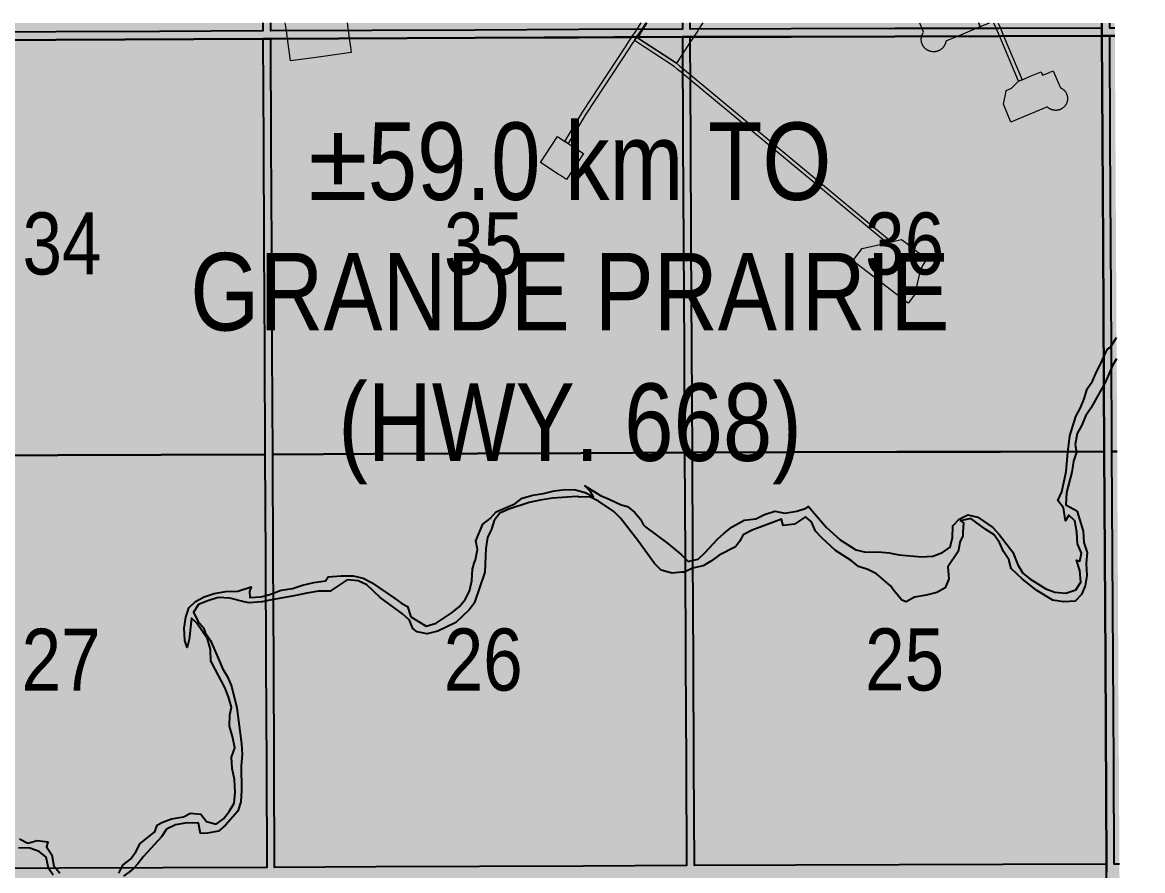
# Model space of a CAD drawing. Extents: x 351064 to 358960, y 6048061 to 6054858.
# Drawn here: x 353595.9 to 353740.4, y 6050974.3 to 6051083.7 of the extents above; entities that cross this region are included whole.
import ezdxf
from ezdxf.enums import TextEntityAlignment as Align

# ---------------------------------------------------------------- set-up
doc = ezdxf.new("R2010")
doc.units = 0
doc.header["$LTSCALE"] = 5
doc.linetypes.add('DASHED2', pattern=[9.525, 6.35, -3.175])
doc.layers.add('AS-ROUTEMAP', color=35, linetype='Continuous', lineweight=0)
for name, color, linetype in [('RoadSeg', 57, 'DASHED2'), ('ROUTE-MAP-LABELS', 210, 'Continuous'), ('T-WATER', 160, 'Continuous'), ('Townships', 57, 'Continuous')]:
    doc.layers.add(name, color=color, linetype=linetype)
doc.layers.add('ROUTE-MAP-BACKGROUND-H', color=7, linetype='Continuous', true_color=0xf0ebff)
doc.layers.add('Sections', color=7, linetype='Continuous', true_color=0xa75418)
doc.styles.add('120', font='ARIALN.TTF', dxfattribs={"height": 13})
doc.styles.add('80', font='ARIALN.TTF', dxfattribs={"height": 10})

# ---------------------------------------------------------------- blocks, each defined once
blk = doc.blocks.new('*U409')
h = blk.add_hatch(color=255)
edge = h.paths.add_edge_path()
edge.add_line((-49, -28.5), (49, -28.5))
edge.add_arc((49, -22.5), 6, 270, 360)
edge.add_line((55, -22.5), (55, 21))
edge.add_arc((49, 21), 6, 0, 90)
edge.add_line((49, 27), (-49, 27))
edge.add_arc((-49, 21), 6, 90, 180)
edge.add_line((-55, 21), (-55, -22.5))
edge.add_arc((-49, -22.5), 6, 180, 270)
at = {"color": 210, "flags": 128}
for points in [[(-95.88, 31.09, 0, 7.5, 0), (0, 0, 0, 0, 0)], [(-100.2, -68.97, 0, 7.5, 0), (0, 0, 0, 0, 0)]]:
    blk.add_lwpolyline(points, format="xyseb", dxfattribs=at)
blk.add_lwpolyline([(-49, -28.5, 3, 3, 0), (49, -28.5, 3, 3, 0.414214), (55, -22.5, 3, 3, 0), (55, 21, 3, 0, 0.414214), (49, 27, 0, 0, 0), (-49, 27, 0, 0, 0.414214), (-55, 21, 0, 0, 0), (-55, -22.5, 0, 3, 0.414214)], format="xyseb", close=True, dxfattribs=at)
at = {"color": 210, "style": '80'}
blk.add_attdef('ENTER_TEXT_001', (-35.99, -5), '', height=10, dxfattribs=at)

msp = doc.modelspace()

# ---------------------------------------------------------------- hatches: boundary and pattern name
at = {"layer": 'ROUTE-MAP-BACKGROUND-H'}
h = msp.add_hatch(color=256, dxfattribs=at)
h.dxf.hatch_style = 1
h.paths.add_polyline_path([(352109.337, 6051083.716), (353736.796, 6051083.637), (353740.383, 6050432.833), (352105.91, 6050432.833)])

# ---------------------------------------------------------------- linework, layer by layer
at = {"layer": 'AS-ROUTEMAP', "flags": 128}
for points in [[(353633.412, 6051079.154), (353630.47, 6051078.736), (353630.058, 6051081.64), (353629.915, 6051082.644), (353629.774, 6051083.642)], [(353637.75, 6051083.642), (353637.886, 6051082.679), (353638.029, 6051081.674), (353638.194, 6051080.508), (353638.288, 6051079.845), (353634.976, 6051079.375), (353633.412, 6051079.154)], [(353676.284, 6051083.64), (353675.762, 6051082.844), (353675.546, 6051082.515), (353675.527, 6051082.487), (353675.46, 6051082.385), (353675.1, 6051081.836), (353675.089, 6051081.819), (353674.815, 6051081.401), (353674.54, 6051080.981), (353674.174, 6051080.424), (353668.571, 6051071.877), (353666.283, 6051068.082), (353666.143, 6051068.174), (353665.883, 6051068.344), (353665.86, 6051068.359), (353668.144, 6051072.144), (353673.665, 6051080.558), (353673.756, 6051080.697), (353674.031, 6051081.116), (353674.122, 6051081.255), (353674.397, 6051081.674), (353674.502, 6051081.833), (353674.945, 6051082.51), (353675.162, 6051082.842), (353675.686, 6051083.64)], [(353680.994, 6051079.584), (353680.245, 6051078.44), (353675.231, 6051081.731), (353675.3, 6051081.837), (353675.502, 6051082.145), (353675.575, 6051082.256), (353675.599, 6051082.293), (353675.962, 6051082.845), (353676.483, 6051083.64)], [(353683.651, 6051083.639), (353683.149, 6051082.873), (353682.997, 6051082.642), (353682.632, 6051082.085), (353682.489, 6051081.866), (353682.358, 6051081.666), (353681.992, 6051081.107), (353680.994, 6051079.584)], [(353713.51, 6051079.928), (353713.453, 6051079.926), (353713.397, 6051079.926), (353713.341, 6051079.928), (353713.285, 6051079.932), (353713.229, 6051079.938), (353713.174, 6051079.946), (353713.118, 6051079.956), (353713.064, 6051079.968), (353713.009, 6051079.982), (353712.955, 6051079.997), (353712.902, 6051080.015), (353712.849, 6051080.034), (353712.797, 6051080.055), (353712.746, 6051080.078), (353712.696, 6051080.103), (353712.646, 6051080.13), (353712.598, 6051080.158), (353712.55, 6051080.188), (353712.504, 6051080.22), (353712.458, 6051080.253), (353712.414, 6051080.288), (353712.372, 6051080.324), (353712.33, 6051080.362), (353712.29, 6051080.401), (353712.251, 6051080.442), (353712.214, 6051080.484), (353712.178, 6051080.527), (353712.144, 6051080.571), (353712.111, 6051080.617), (353712.08, 6051080.664), (353712.05, 6051080.712), (353712.023, 6051080.761), (353711.997, 6051080.81), (353711.973, 6051080.861), (353711.95, 6051080.912), (353711.929, 6051080.965), (353711.911, 6051081.018), (353711.894, 6051081.071), (353711.879, 6051081.125), (353711.866, 6051081.18), (353711.855, 6051081.235), (353711.845, 6051081.29), (353711.838, 6051081.346), (353711.833, 6051081.402), (353711.829, 6051081.458), (353711.828, 6051081.514), (353711.829, 6051081.57), (353711.831, 6051081.626), (353711.836, 6051081.682), (353711.842, 6051081.738), (353711.851, 6051081.794), (353711.861, 6051081.849), (353711.873, 6051081.904), (353711.882, 6051081.937), (353711.888, 6051081.958), (353711.904, 6051082.012), (353711.922, 6051082.065), (353711.942, 6051082.117), (353711.963, 6051082.169), (353711.987, 6051082.22), (353712.012, 6051082.27), (353712.039, 6051082.32), (353712.068, 6051082.368), (353712.13, 6051082.461), (353711.928, 6051082.943), (353711.635, 6051083.638)], [(353719.224, 6051083.638), (353719.238, 6051083.605), (353719.43, 6051083.148), (353718.99, 6051082.96), (353716.584, 6051081.949), (353715.286, 6051081.403), (353715.009, 6051081.287), (353714.999, 6051081.231), (353714.988, 6051081.176), (353714.975, 6051081.122), (353714.96, 6051081.068), (353714.943, 6051081.014), (353714.924, 6051080.961), (353714.903, 6051080.909), (353714.881, 6051080.858), (353714.856, 6051080.807), (353714.83, 6051080.757), (353714.802, 6051080.708), (353714.773, 6051080.661), (353714.742, 6051080.614), (353714.709, 6051080.568), (353714.674, 6051080.524), (353714.638, 6051080.481), (353714.601, 6051080.439), (353714.562, 6051080.398), (353714.522, 6051080.359), (353714.48, 6051080.322), (353714.437, 6051080.285), (353714.393, 6051080.251), (353714.348, 6051080.218), (353714.301, 6051080.186), (353714.254, 6051080.156), (353714.205, 6051080.128), (353714.156, 6051080.102), (353714.105, 6051080.077), (353714.054, 6051080.054), (353714.002, 6051080.033), (353713.949, 6051080.014), (353713.896, 6051079.996), (353713.842, 6051079.981), (353713.787, 6051079.967), (353713.732, 6051079.955), (353713.677, 6051079.946), (353713.621, 6051079.938), (353713.566, 6051079.932), (353713.51, 6051079.928)], [(353720.596, 6051083.638), (353719.43, 6051083.148), (353719.238, 6051083.605), (353719.224, 6051083.638)], [(353724.828, 6051076.32), (353724.368, 6051076.127), (353721.916, 6051081.962), (353721.494, 6051082.966), (353721.211, 6051083.638)], [(353721.753, 6051083.638), (353722.035, 6051082.967), (353722.457, 6051081.963), (353724.828, 6051076.32)]]:
    msp.add_lwpolyline(points, dxfattribs=at)
for points in [[(353708.004, 6051055.418), (353707.392, 6051055.277), (353682.016, 6051076.323), (353681.261, 6051076.95), (353681.007, 6051077.161), (353680.745, 6051077.378), (353680.358, 6051077.699), (353679.97, 6051078.021), (353679.948, 6051078.039), (353674.954, 6051081.309), (353674.815, 6051081.401), (353675.089, 6051081.819), (353675.23, 6051081.73), (353680.245, 6051078.44), (353680.633, 6051078.119), (353681.003, 6051077.812), (353681.02, 6051077.798), (353681.536, 6051077.37), (353682.013, 6051076.974), (353708.004, 6051055.418)], [(353675.3, 6051081.837), (353675.231, 6051081.731), (353675.089, 6051081.819), (353675.1, 6051081.836), (353675.46, 6051082.385), (353675.527, 6051082.487), (353675.575, 6051082.256), (353675.502, 6051082.145), (353675.3, 6051081.837)], [(353728.86, 6051077.472), (353729.501, 6051075.946), (353729.777, 6051075.291), (353729.825, 6051075.269), (353729.874, 6051075.245), (353729.921, 6051075.22), (353729.967, 6051075.193), (353730.013, 6051075.164), (353730.057, 6051075.134), (353730.1, 6051075.102), (353730.142, 6051075.069), (353730.183, 6051075.034), (353730.223, 6051074.998), (353730.261, 6051074.96), (353730.298, 6051074.921), (353730.334, 6051074.881), (353730.368, 6051074.84), (353730.401, 6051074.797), (353730.432, 6051074.754), (353730.462, 6051074.709), (353730.49, 6051074.663), (353730.516, 6051074.616), (353730.541, 6051074.569), (353730.564, 6051074.52), (353730.585, 6051074.471), (353730.605, 6051074.421), (353730.622, 6051074.37), (353730.638, 6051074.319), (353730.653, 6051074.267), (353730.665, 6051074.215), (353730.676, 6051074.163), (353730.684, 6051074.11), (353730.691, 6051074.056), (353730.696, 6051074.003), (353730.699, 6051073.949), (353730.7, 6051073.896), (353730.699, 6051073.842), (353730.697, 6051073.788), (353730.692, 6051073.735), (353730.686, 6051073.682), (353730.677, 6051073.629), (353730.667, 6051073.576), (353730.655, 6051073.524), (353730.641, 6051073.472), (353730.626, 6051073.42), (353730.608, 6051073.37), (353730.589, 6051073.319), (353730.568, 6051073.27), (353730.545, 6051073.221), (353730.521, 6051073.174), (353730.495, 6051073.127), (353730.467, 6051073.081), (353730.438, 6051073.036), (353730.407, 6051072.992), (353730.374, 6051072.949), (353730.34, 6051072.908), (353730.305, 6051072.867), (353730.268, 6051072.828), (353730.23, 6051072.79), (353730.191, 6051072.754), (353730.15, 6051072.719), (353730.108, 6051072.685), (353730.065, 6051072.653), (353730.021, 6051072.623), (353729.976, 6051072.594), (353729.929, 6051072.566), (353729.882, 6051072.541), (353729.834, 6051072.517), (353729.786, 6051072.494), (353729.736, 6051072.474), (353729.686, 6051072.455), (353729.635, 6051072.438), (353729.583, 6051072.423), (353729.531, 6051072.409), (353729.479, 6051072.398), (353729.426, 6051072.388), (353729.373, 6051072.38), (353729.32, 6051072.374), (353729.266, 6051072.37), (353729.213, 6051072.368), (353729.159, 6051072.367), (353729.105, 6051072.369), (353729.052, 6051072.372), (353728.998, 6051072.378), (353728.945, 6051072.385), (353728.892, 6051072.394), (353728.84, 6051072.405), (353728.788, 6051072.418), (353728.736, 6051072.432), (353728.685, 6051072.449), (353728.634, 6051072.467), (353728.585, 6051072.487), (353728.535, 6051072.509), (353728.487, 6051072.532), (353728.44, 6051072.557), (353728.393, 6051072.584), (353728.348, 6051072.613), (353728.303, 6051072.642), (353728.26, 6051072.674), (353728.217, 6051072.707), (353728.176, 6051072.742), (353728.098, 6051072.815), (353725.033, 6051071.527), (353723.397, 6051070.839), (353722.42, 6051073.182), (353722.751, 6051074.634), (353722.764, 6051074.911), (353723.484, 6051075.213), (353724.368, 6051076.127), (353724.828, 6051076.32), (353725.135, 6051076.447), (353725.787, 6051076.72), (353727.289, 6051077.349), (353727.478, 6051076.892), (353727.799, 6051077.026), (353728.355, 6051077.259), (353728.4, 6051077.277), (353728.86, 6051077.472)], [(353668.253, 6051066.792), (353666.062, 6051063.447), (353665.783, 6051063.627), (353665.295, 6051063.942), (353664.97, 6051064.155), (353662.717, 6051065.638), (353664.908, 6051068.983), (353665.164, 6051068.815), (353665.86, 6051068.359), (353665.883, 6051068.344), (353666.143, 6051068.174), (353666.283, 6051068.082), (353668.253, 6051066.792)], [(353710.938, 6051048.564), (353710.129, 6051047.505), (353708.553, 6051048.709), (353702.984, 6051052.963), (353704.184, 6051054.534), (353706.697, 6051055.116), (353707.392, 6051055.277), (353708.004, 6051055.418), (353708.517, 6051055.537), (353709.267, 6051055.711), (353710.035, 6051055.124), (353711.227, 6051054.214), (353711.623, 6051053.911), (353712.544, 6051053.208), (353711.973, 6051052.362), (353711.655, 6051051.478), (353710.938, 6051048.564)]]:
    msp.add_lwpolyline(points, close=True, dxfattribs=at)
at = {"layer": 'Sections', "flags": 128}
for points in [[(353626.889, 6051083.642), (353626.893, 6051082.608), (353613.531, 6051082.549), (353600.169, 6051082.491), (353586.806, 6051082.433), (353573.778, 6051082.376), (353573.773, 6051083.645)], [(353681.009, 6051083.64), (353681.013, 6051082.844), (353667.651, 6051082.786), (353654.288, 6051082.727), (353640.926, 6051082.669), (353627.899, 6051082.612), (353627.894, 6051083.642)], [(353735.13, 6051083.637), (353735.133, 6051082.976), (353721.771, 6051082.944), (353708.408, 6051082.911), (353695.046, 6051082.878), (353682.019, 6051082.846), (353682.015, 6051083.64)], [(353736.799, 6051082.987), (353736.139, 6051082.983), (353736.135, 6051083.637)], [(353737.1, 6051028.371), (353736.435, 6051028.367), (353736.362, 6051041.77), (353736.289, 6051055.172), (353736.217, 6051068.575), (353736.144, 6051081.977), (353736.805, 6051081.982)], [(353737.394, 6050975.096), (353736.726, 6050975.092), (353736.654, 6050988.159), (353736.581, 6051001.562), (353736.508, 6051014.965), (353736.435, 6051028.367), (353737.1, 6051028.371)]]:
    msp.add_lwpolyline(points, dxfattribs=at)
for points in [[(353681.222, 6051041.62), (353681.291, 6051028.213), (353667.923, 6051028.155), (353654.556, 6051028.097), (353641.189, 6051028.04), (353628.156, 6051027.983), (353628.093, 6051041.389), (353628.03, 6051054.795), (353627.967, 6051068.201), (353627.904, 6051081.607), (353640.931, 6051081.664), (353654.293, 6051081.722), (353667.656, 6051081.78), (353681.018, 6051081.839), (353681.086, 6051068.432), (353681.154, 6051055.026)], [(353735.357, 6051041.763), (353735.43, 6051028.361), (353722.063, 6051028.324), (353708.695, 6051028.288), (353695.328, 6051028.251), (353682.296, 6051028.216), (353682.228, 6051041.622), (353682.16, 6051055.029), (353682.092, 6051068.435), (353682.024, 6051081.841), (353695.051, 6051081.873), (353708.414, 6051081.906), (353721.776, 6051081.938), (353735.139, 6051081.971), (353735.211, 6051068.568), (353735.284, 6051055.166)], [(353627.088, 6051041.385), (353627.151, 6051027.979), (353613.784, 6051027.921), (353600.416, 6051027.863), (353587.049, 6051027.805), (353574.016, 6051027.749), (353573.958, 6051041.154), (353573.899, 6051054.56), (353573.841, 6051067.965), (353573.783, 6051081.371), (353586.81, 6051081.427), (353600.173, 6051081.486), (353613.536, 6051081.544), (353626.898, 6051081.602), (353626.961, 6051068.196), (353627.024, 6051054.791)], [(353681.496, 6050987.994), (353681.562, 6050974.922), (353668.19, 6050974.865), (353654.818, 6050974.808), (353641.446, 6050974.75), (353628.409, 6050974.695), (353628.347, 6050987.765), (353628.283, 6051001.171), (353628.22, 6051014.577), (353628.156, 6051027.983), (353641.189, 6051028.04), (353654.556, 6051028.097), (353667.923, 6051028.155), (353681.291, 6051028.213), (353681.359, 6051014.807), (353681.427, 6051001.4)], [(353735.649, 6050988.153), (353735.72, 6050975.085), (353722.348, 6050975.045), (353708.976, 6050975.005), (353695.605, 6050974.965), (353682.568, 6050974.925), (353682.501, 6050987.997), (353682.433, 6051001.403), (353682.365, 6051014.81), (353682.296, 6051028.216), (353695.328, 6051028.251), (353708.695, 6051028.288), (353722.063, 6051028.324), (353735.43, 6051028.361), (353735.503, 6051014.958), (353735.576, 6051001.555)], [(353627.341, 6050987.761), (353627.403, 6050974.69), (353614.031, 6050974.633), (353600.659, 6050974.576), (353587.286, 6050974.518), (353574.249, 6050974.462), (353574.192, 6050987.533), (353574.133, 6051000.938), (353574.075, 6051014.344), (353574.016, 6051027.749), (353587.049, 6051027.805), (353600.416, 6051027.863), (353613.784, 6051027.921), (353627.151, 6051027.979), (353627.214, 6051014.573), (353627.278, 6051001.167)]]:
    msp.add_lwpolyline(points, close=True, dxfattribs=at)
at = {"layer": 'T-WATER', "flags": 128}
for points in [[(353608.289, 6050973.935), (353608.62, 6050974.562), (353608.853, 6050975.001), (353609.807, 6050975.75), (353610.486, 6050976.719), (353611.077, 6050977.78), (353612.942, 6050979.297), (353613.269, 6050980.155), (353613.866, 6050980.492), (353615.12, 6050980.971), (353616.642, 6050981.192), (353617.549, 6050981.681), (353618.902, 6050981.56), (353619.635, 6050980.597), (353620.842, 6050980.246), (353621.823, 6050980.972), (353622.554, 6050981.919), (353623.171, 6050982.973), (353623.327, 6050984.395), (353623.233, 6050986.051), (353622.907, 6050987.471), (353622.842, 6050988.897), (353623.25, 6050990.101), (353622.978, 6050991.562), (353622.587, 6050992.91), (353622.615, 6050994.393), (353622.825, 6050995.348), (353622.455, 6050996.687), (353621.959, 6050997.919), (353620.29, 6051001.08), (353620.182, 6051001.284), (353620.118, 6051002.807), (353619.741, 6051004.161), (353618.382, 6051006.181), (353617.673, 6051006.84), (353617.375, 6051004.084), (353617.125, 6051003.067), (353616.812, 6051003.964), (353616.749, 6051005.561), (353616.931, 6051006.964), (353617.159, 6051007.635), (353617.341, 6051008.168), (353618.191, 6051008.999), (353619.319, 6051009.594), (353620.613, 6051010.038), (353622.1, 6051010.296), (353623.67, 6051010.348), (353625.389, 6051010.903), (353625.183, 6051010.3), (353625.185, 6051009.518), (353626.64, 6051009.583), (353626.779, 6051009.623), (353627.783, 6051009.916), (353627.989, 6051009.976), (353629.238, 6051010.443), (353630.703, 6051010.662), (353632.011, 6051011.095), (353633.448, 6051011.428), (353634.978, 6051011.644), (353635.331, 6051012.185), (353636.987, 6051012.296), (353638.517, 6051012.288), (353639.815, 6051011.988), (353640.915, 6051011.457), (353643.869, 6051009.438), (353644.814, 6051008.739), (353645.542, 6051008.372), (353645.994, 6051007.033), (353647.94, 6051005.794), (353649.241, 6051006.216), (353651.304, 6051007.565), (353652.238, 6051008.335), (353652.985, 6051009.245), (353653.56, 6051010.325), (353653.83, 6051011.656), (353653.911, 6051013.153), (353654.158, 6051013.923), (353654.303, 6051014.376), (353654.557, 6051015.697), (353654.359, 6051016.822), (353655.261, 6051018.978), (353656.202, 6051019.698), (353657.004, 6051020.564), (353659.411, 6051021.597), (353660.352, 6051022.351), (353661.721, 6051022.721), (353663.084, 6051022.934), (353664.469, 6051023.296), (353665.913, 6051023.464), (353667.223, 6051023.405), (353668.477, 6051023.057), (353669.536, 6051022.487), (353669.168, 6051023.182), (353668.436, 6051023.913), (353670.442, 6051022.668), (353671.583, 6051022.204), (353673.114, 6051021.461), (353673.909, 6051021.249), (353674.827, 6051020.511), (353675.623, 6051019.625), (353675.952, 6051018.918), (353676.274, 6051018.571), (353679.117, 6051016.467), (353680.87, 6051015.076), (353681.76, 6051014.167), (353681.891, 6051014.195), (353683.043, 6051014.443), (353683.911, 6051015.279), (353685.539, 6051017.019), (353686.415, 6051017.825), (353687.421, 6051018.629), (353688.967, 6051019.494), (353690.467, 6051019.645), (353691.624, 6051020.21), (353692.939, 6051020.634), (353694.232, 6051020.412), (353695.773, 6051020.633), (353696.959, 6051021.043), (353697.286, 6051021.245), (353699.584, 6051018.544), (353701.355, 6051016.952), (353703.37, 6051015.655), (353704.69, 6051015.376), (353706.247, 6051015.415), (353707.678, 6051015.271), (353708.279, 6051015.146), (353708.991, 6051014.997), (353711.857, 6051014.757), (353713.339, 6051014.863), (353714.581, 6051015.331), (353715.554, 6051015.996), (353715.846, 6051017.262), (353715.911, 6051018.76), (353716.702, 6051019.621), (353717.826, 6051020.193), (353719.119, 6051019.863), (353721.081, 6051018.53), (353721.899, 6051017.658), (353723.64, 6051015.354), (353724.279, 6051013.716), (353724.917, 6051012.667), (353725.834, 6051011.916), (353727.883, 6051010.651), (353729.052, 6051010.189), (353730.466, 6051010.069), (353731.759, 6051010.506), (353732.412, 6051011.501), (353732.278, 6051013.017), (353731.849, 6051014.329), (353732.284, 6051014.211), (353732.498, 6051015.228), (353731.983, 6051016.436), (353731.904, 6051017.939), (353731.645, 6051019.426), (353730.872, 6051020.115), (353730.454, 6051019.395), (353730.192, 6051021.068), (353729.466, 6051022.021), (353729.968, 6051023.14), (353730.532, 6051025.77), (353730.749, 6051028.281), (353730.803, 6051028.904), (353730.984, 6051030.372), (353731.787, 6051032.87), (353732.386, 6051033.973), (353732.865, 6051035.145), (353733.235, 6051036.418), (353733.935, 6051037.422), (353734.43, 6051038.623), (353734.875, 6051039.459), (353735.003, 6051039.701), (353735.492, 6051040.875), (353735.869, 6051041.554), (353735.884, 6051041.582), (353736.253, 6051041.807), (353737.019, 6051043.049)], [(353737.035, 6051040.291), (353736.503, 6051039.441), (353735.888, 6051038.042), (353735.496, 6051037.15), (353734.893, 6051036.082), (353733.697, 6051033.963), (353733.025, 6051032.908), (353732.532, 6051031.731), (353731.921, 6051030.665), (353731.697, 6051029.26), (353731.863, 6051028.285), (353731.866, 6051028.264), (353731.476, 6051027.085), (353731.27, 6051025.671), (353730.584, 6051023.042), (353730.492, 6051021.461), (353731.509, 6051020.923), (353731.94, 6051020.627), (353732.709, 6051018.058), (353732.782, 6051016.61), (353733.21, 6051015.303), (353733.102, 6051013.9), (353733.206, 6051012.362), (353732.97, 6051011.022), (353732.51, 6051009.879), (353731.666, 6051009.052), (353730.183, 6051008.955), (353728.807, 6051009.162), (353726.737, 6051010.406), (353724.876, 6051011.874), (353723.419, 6051013.238), (353723.132, 6051014.415), (353722.451, 6051015.427), (353721.913, 6051016.631), (353721.197, 6051017.635), (353720.172, 6051018.293), (353718.243, 6051019.703), (353716.89, 6051019.398), (353717.281, 6051019.157), (353717.174, 6051017.879), (353717.181, 6051017.406), (353716.858, 6051016.799), (353716.597, 6051015.459), (353715.273, 6051013.471), (353715.374, 6051011.91), (353714.915, 6051010.768), (353713.838, 6051010.147), (353712.471, 6051009.809), (353710.963, 6051009.568), (353709.875, 6051008.97), (353709.314, 6051009.15), (353708.304, 6051010.419), (353707.839, 6051011.003), (353706.035, 6051012.551), (353704.953, 6051013.131), (353703.714, 6051013.527), (353702.795, 6051014.276), (353700.768, 6051015.582), (353699.007, 6051017.201), (353698.201, 6051018.073), (353697.687, 6051019.266), (353696.895, 6051019.902), (353695.458, 6051018.957), (353694.023, 6051018.795), (353693.797, 6051019.609), (353690.031, 6051018.181), (353688.862, 6051017.604), (353688.392, 6051016.742), (353687.857, 6051016.041), (353685.752, 6051014.98), (353684.775, 6051014.258), (353683.712, 6051013.618), (353682.305, 6051013.285), (353681.897, 6051013.1), (353681.226, 6051012.797), (353680.893, 6051012.763), (353679.705, 6051012.643), (353678.869, 6051012.871), (353678.432, 6051013.006), (353678.262, 6051013.059), (353677.422, 6051013.899), (353675.267, 6051016.865), (353673.015, 6051019.75), (353672.18, 6051020.607), (353670.176, 6051021.933), (353669.066, 6051022.481), (353667.753, 6051022.479), (353667.417, 6051022.56), (353664.236, 6051022.318), (353662.646, 6051022.06), (353661.227, 6051021.779), (353658.615, 6051020.926), (353657.44, 6051020.382), (353656.711, 6051019.455), (353656.379, 6051018.35), (353655.871, 6051017.244), (353655.668, 6051015.847), (353655.538, 6051012.779), (353654.201, 6051008.862), (353654.183, 6051008.838), (353653.491, 6051007.934), (353651.762, 6051006.281), (353649.441, 6051005.172), (353648.085, 6051004.808), (353646.8, 6051005.087), (353646.237, 6051005.518), (353645.786, 6051006.59), (353644.909, 6051007.389), (353642.022, 6051009.53), (353640.299, 6051011.147), (353639.175, 6051011.675), (353637.752, 6051011.774), (353635.591, 6051010.337), (353634.049, 6051010.329), (353632.551, 6051010.089), (353631.149, 6051009.756), (353627.787, 6051009.149), (353626.782, 6051008.967), (353626.681, 6051008.949), (353625.132, 6051008.827), (353624.463, 6051008.943), (353622.637, 6051009.415), (353621.136, 6051009.497), (353619.796, 6051009.095), (353618.575, 6051008.598), (353617.954, 6051007.617), (353618.5, 6051006.463), (353619.239, 6051005.599), (353619.462, 6051004.995), (353620.143, 6051003.985), (353621.359, 6051001.084), (353621.667, 6051000.35), (353622.306, 6050999.295), (353622.825, 6050998.088), (353623.521, 6050995.266), (353624.125, 6050990.626), (353624.203, 6050989.252), (353624.08, 6050987.798), (353624.122, 6050984.626), (353624.03, 6050983.155), (353623.664, 6050981.924), (353622.057, 6050980.154), (353621.148, 6050979.359), (353619.735, 6050979.092), (353618.835, 6050979.084), (353618.601, 6050980.377), (353617.118, 6050980.44), (353615.611, 6050980.201), (353614.455, 6050979.619), (353613.809, 6050978.621), (353612.923, 6050977.641), (353611.474, 6050976.074), (353610.75, 6050975.13), (353610.187, 6050974.568), (353609.906, 6050974.288), (353608.899, 6050973.557)], [(353595.511, 6050978.354), (353596.55, 6050977.823), (353597.781, 6050978.144), (353599.143, 6050977.974), (353598.981, 6050977.336), (353599.643, 6050976.3), (353599.935, 6050974.857), (353600.215, 6050974.526), (353600.697, 6050973.955)], [(353599.833, 6050973.668), (353599.253, 6050974.522), (353599.21, 6050974.585), (353598.945, 6050976.004), (353598.019, 6050976.737), (353596.828, 6050977.18), (353595.363, 6050977.204)]]:
    msp.add_lwpolyline(points, dxfattribs=at)
at = {"layer": 'Townships', "flags": 128}
for points in [[(353735.13, 6051083.637), (353735.133, 6051082.976), (353735.139, 6051081.971), (353708.414, 6051081.906), (353682.024, 6051081.841), (353681.018, 6051081.839), (353654.293, 6051081.722), (353627.904, 6051081.607), (353626.898, 6051081.602), (353600.173, 6051081.486), (353573.783, 6051081.371), (353572.777, 6051081.366), (353546.091, 6051081.25), (353519.74, 6051081.135), (353518.735, 6051081.13), (353492.049, 6051081.014), (353465.698, 6051080.899), (353464.693, 6051080.895), (353438.007, 6051080.773), (353411.656, 6051080.652), (353410.651, 6051080.647), (353410.647, 6051081.653), (353410.641, 6051083.653)], [(353736.805, 6051081.982), (353736.144, 6051081.977), (353735.139, 6051081.971), (353735.133, 6051082.976), (353735.13, 6051083.637)], [(353573.783, 6051081.371), (353600.173, 6051081.486), (353626.898, 6051081.602), (353627.904, 6051081.607), (353654.293, 6051081.722), (353681.018, 6051081.839), (353682.024, 6051081.841), (353708.414, 6051081.906), (353735.139, 6051081.971), (353735.284, 6051055.166), (353735.43, 6051028.361), (353735.576, 6051001.555), (353735.72, 6050975.085), (353735.726, 6050974.08)], [(353738.589, 6050758.306), (353737.912, 6050758.302), (353736.907, 6050758.297), (353736.903, 6050758.967), (353736.756, 6050785.772), (353736.609, 6050812.577), (353736.462, 6050839.383), (353736.315, 6050866.188), (353736.31, 6050867.194), (353736.165, 6050893.664), (353736.018, 6050920.469), (353735.872, 6050947.274), (353735.726, 6050974.08), (353735.72, 6050975.085), (353735.576, 6051001.555), (353735.43, 6051028.361), (353735.284, 6051055.166), (353735.139, 6051081.971), (353736.144, 6051081.977), (353736.805, 6051081.982)]]:
    msp.add_lwpolyline(points, dxfattribs=at)

# ---------------------------------------------------------------- block references
at = {"layer": 'ROUTE-MAP-LABELS'}
ref = msp.add_blockref('*U409', (353666.519, 6051047.591), dxfattribs=dict(at, xscale=0.99967406, yscale=0.99967406, zscale=0.99967406))
ref.add_attrib('ENTER_TEXT_001', '%%P59.0 km TO', (353632.747, 6051060.809), dxfattribs={"layer": '0', "color": 210, "height": 9.99674, "style": '80'})
ref.add_attrib('ENTER_TEXT_002', 'GRANDE PRAIRIE', (353617.52, 6051043.971), dxfattribs={"layer": '0', "color": 210, "height": 9.99674, "style": '80'})
ref.add_attrib('ENTER_TEXT_003', '(HWY. 668)', (353636.617, 6051027.139), dxfattribs={"layer": '0', "color": 210, "height": 9.9967, "style": '80'})

# ---------------------------------------------------------------- texts
at = {"layer": 'RoadSeg', "style": '120'}
for s, p in [('34', (353600.974, 6051055.193)), ('35', (353655.358, 6051055.193)), ('36', (353709.681, 6051055.184)), ('27', (353600.856, 6051001.483)), ('26', (353655.313, 6051001.509)), ('25', (353709.681, 6051001.518))]:
    msp.add_text(s, height=8.0015, dxfattribs=at).set_placement(p, align=Align.MIDDLE_CENTER)

doc.saveas('drawing.dxf')
